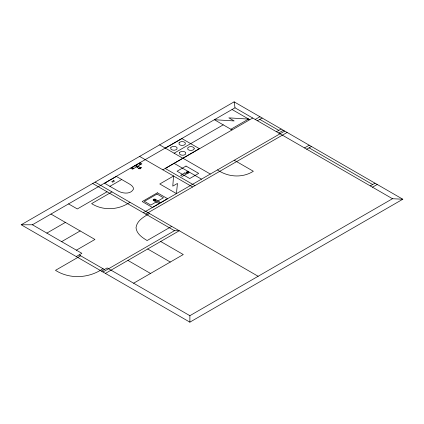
<?xml version="1.0" encoding="UTF-8"?>
<svg xmlns="http://www.w3.org/2000/svg" width="424" height="424" viewBox="0 0 424 424"><rect width="100%" height="100%" fill="white"/><g stroke="black" fill="none" stroke-linecap="round" stroke-linejoin="round"><path stroke-width="0.64" d="M21.2 224.773L234.122 101.845L402.8 199.227L189.878 322.155L21.2 224.773L32.41 224.773L235.007 107.802L392.476 198.718L402.8 199.227M165.392 148.135L181.917 138.595L199.349 148.66L162.837 169.817M136.788 166.759L132.537 169.213L130.74 168.174L140.063 162.79L141.86 163.828L137.583 166.298M137.35 167.083L138.144 166.621M109.901 186.332L117.533 190.699C122.234 193.551 130.693 194.807 133.539 189.003C133.459 186.565 131.196 185.049 129.299 183.905L116.393 176.453L104.601 183.269L109.901 186.327L121.699 179.516M107.06 191.781L77.311 208.953L68.577 203.912M174.11 153.202L223.199 124.863M111.963 191.887L91.616 203.631C103.286 211.041 118.725 210.044 129.951 202.269M46.857 233.105L65.391 222.404M230.884 129.262L248.586 119.043M165.275 168.476L252.709 118.026M255.211 119.467L259.933 116.743M257.426 120.75L262.143 118.026M61.628 241.638L80.168 230.932M276.453 131.732L281.17 129.007M278.663 133.009L283.386 130.285M76.4 250.165L94.939 239.465L50.954 214.067M143.333 212.721L284.753 131.074M145.697 214.083L287.117 132.436M149.481 213.542C143.906 216.807 136.82 220.613 136.019 227.725C136.608 233.863 142.294 237.604 147.117 240.546L171.683 226.363M76.256 256.557L81.864 253.324L32.41 224.773M80.661 255.799L55.486 270.337C69.939 279.511 89.061 278.308 102.979 268.683M304.512 147.934L309.229 145.204M306.722 149.211L311.444 146.487M101.553 271.164L107.155 267.926L189.878 315.684L189.878 322.155M102.974 271.985L174.476 230.704L179.283 230.751L105.422 273.395M133.629 283.211L183.29 254.538L160.696 241.494M370.279 185.908L375.002 183.179M372.495 187.185L377.217 184.456M189.878 315.684L392.476 198.718M248.676 119.096L228.849 117.867L234.159 120.935L214.364 119.722L232.066 129.945M259.785 119.388L278.812 130.369M309.085 147.849L372.643 184.541M232.055 109.509L249.768 119.722M234.244 160.235L253.351 171.269C242.427 178.213 227.985 177.206 217.501 169.902M182.977 158.258L210.325 174.041M159.636 144.849L182.945 158.306M174.126 163.367L201.506 179.172M165.201 168.455L194.966 185.638M139.613 156.408L192.607 187M139.061 163.367L140.89 164.39M135.786 165.259L138.325 166.727L141.367 167.681C139.544 171.089 137 166.203 134.991 165.72M131.684 167.628L133.486 168.667M95.061 182.129L258.137 276.278M92.702 183.491L174.476 230.704M147.706 248.994L170.3 262.037M127.921 260.416L150.515 273.459M79.118 254.909L104.41 269.51M234.122 101.845L235.007 107.802M140.948 167.321L140.906 167.681C139.777 169.372 136.279 169.086 140.948 167.321M173.559 176.029L172.78 186.131L177.465 183.428L176.421 193.588L159.784 183.984L173.559 176.029M170.814 147.552L170.814 149.004C172.34 150.637 175.478 150.637 176.999 149.004L176.999 147.552C175.472 145.92 172.34 145.92 170.814 147.552M179.076 142.782L179.076 144.234C180.597 145.867 183.735 145.867 185.262 144.234L185.262 142.782C183.735 141.15 180.603 141.15 179.076 142.782M179.516 152.576L179.516 154.029C181.037 155.661 184.175 155.661 185.701 154.029L185.701 152.576C184.175 150.939 181.043 150.944 179.516 152.576M194.208 148.532L193.964 149.259C192.438 150.891 189.3 150.891 187.774 149.259L187.779 147.806C189.305 146.174 192.438 146.174 193.964 147.806L194.208 148.532M155.359 199.911L154.527 200.393L153.689 199.911L154.527 199.428L155.359 199.911M188.325 172.526L187.488 173.008L186.655 172.526L187.488 172.043L188.325 172.526M155.984 199.911L155.375 200.61L154.527 200.753L153.673 200.61L153.064 199.911L153.673 199.211L154.527 199.068L155.375 199.211L155.984 199.911M188.95 172.526L188.341 173.225L187.488 173.368L186.274 173.018L186.025 172.526L186.274 172.033L187.488 171.683L188.701 172.033L188.95 172.526M132.866 167.798C132.039 168.413 133.772 168.005 132.866 167.798M139.973 163.897L139.358 164.051L139.973 163.897M113.637 180.592L111.761 181.673L112.657 182.193L114.533 181.106L113.637 180.592M186.014 166.065L177.068 171.232L189.729 178.541L198.676 173.379L186.014 166.065M184.732 172.95L180.603 175.335L182.373 176.358L186.502 173.972L184.732 172.95M157.383 192.798L142.199 201.559L152.417 207.463L167.602 198.697L157.383 192.798M157.018 194.049L144.367 201.352L150.822 205.078L163.473 197.775L157.018 194.049M155.783 199.762L154.013 200.785L158.147 203.17L159.917 202.147L155.783 199.762"/></g></svg>
